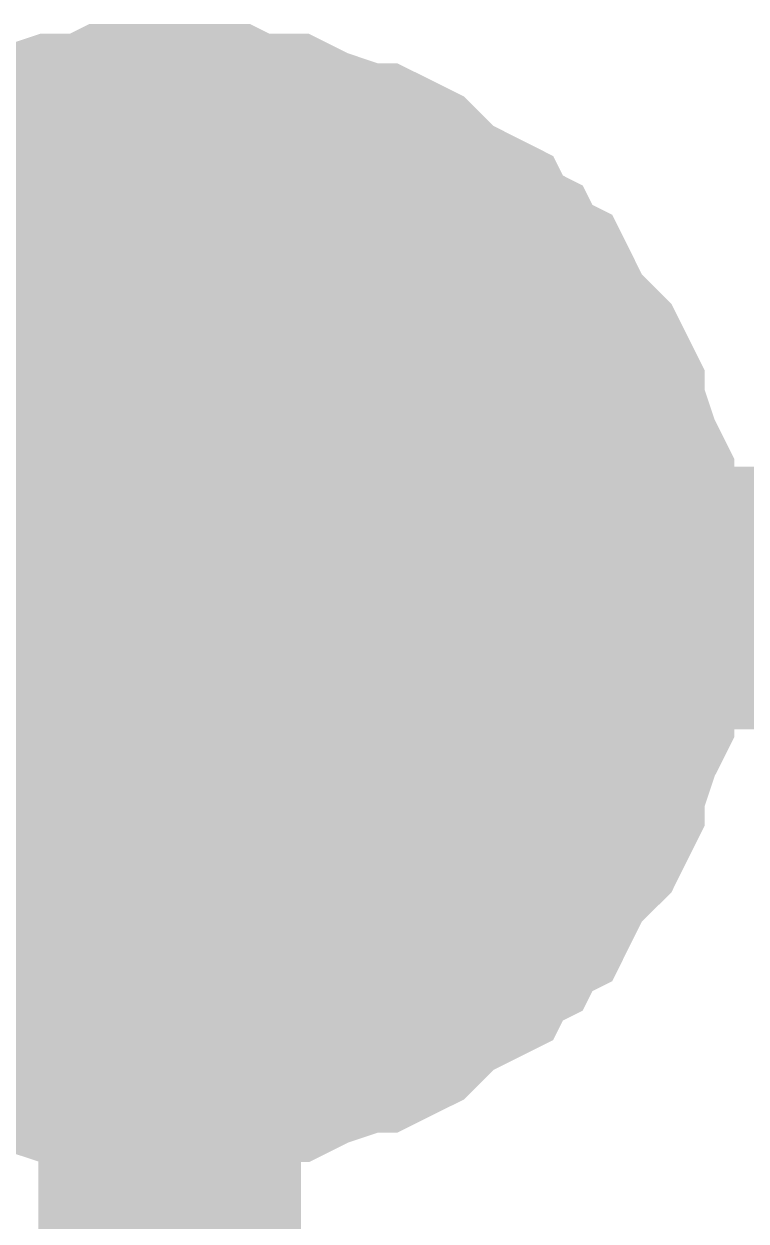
# Model space of a CAD drawing. Header units: inches. Extents: x 0 to 432, y 0 to 280.
# Drawn here: x 312.262 to 313.086, y 207.559 to 208.925 of the extents above; entities that cross this region are included whole.
import ezdxf

# ---------------------------------------------------------------- set-up
doc = ezdxf.new("R2010")
doc.units = ezdxf.units.IN
doc.layers.add('Sheet', color=255, linetype='Continuous')

msp = doc.modelspace()

# ---------------------------------------------------------------- linework, layer by layer
at = {"layer": 'Sheet'}
for points in [[(312.1026, 208.6628, 0.2997, 0.2997, 0), (312.1251, 208.6741, 0.2997, 0.2997, 0), (312.1363, 208.6853, 0.2997, 0.2997, 0), (312.1588, 208.7078, 0.2997, 0.2997, 0), (312.1812, 208.719, 0.2997, 0.2997, 0), (312.2037, 208.7302, 0.2997, 0.2997, 0), (312.2262, 208.7302, 0.2997, 0.2997, 0), (312.2486, 208.7414, 0.2997, 0.2997, 0), (312.2711, 208.7527, 0.2997, 0.2997, 0), (312.3048, 208.7639, 0.2997, 0.2997, 0), (312.3272, 208.7639, 0.2997, 0.2997, 0), (312.3497, 208.7639, 0.2997, 0.2997, 0), (312.3722, 208.7751, 0.2997, 0.2997, 0), (312.4059, 208.7751, 0.2997, 0.2997, 0), (312.4283, 208.7751, 0.2997, 0.2997, 0)], [(312.1026, 208.6628, 0.2997, 0.2997, 0), (312.1251, 208.6741, 0.2997, 0.2997, 0), (312.1363, 208.6853, 0.2997, 0.2997, 0), (312.1588, 208.7078, 0.2997, 0.2997, 0), (312.1812, 208.719, 0.2997, 0.2997, 0), (312.2037, 208.7302, 0.2997, 0.2997, 0), (312.2262, 208.7302, 0.2997, 0.2997, 0), (312.2486, 208.7414, 0.2997, 0.2997, 0), (312.2711, 208.7527, 0.2997, 0.2997, 0), (312.3048, 208.7639, 0.2997, 0.2997, 0), (312.3272, 208.7639, 0.2997, 0.2997, 0), (312.3497, 208.7639, 0.2997, 0.2997, 0), (312.3722, 208.7751, 0.2997, 0.2997, 0), (312.4059, 208.7751, 0.2997, 0.2997, 0), (312.4283, 208.7751, 0.2997, 0.2997, 0)], [(312.1026, 208.6628, 0.2997, 0.2997, 0), (312.1251, 208.6741, 0.2997, 0.2997, 0), (312.1363, 208.6853, 0.2997, 0.2997, 0), (312.1588, 208.7078, 0.2997, 0.2997, 0), (312.1812, 208.719, 0.2997, 0.2997, 0), (312.2037, 208.7302, 0.2997, 0.2997, 0), (312.2262, 208.7302, 0.2997, 0.2997, 0), (312.2486, 208.7414, 0.2997, 0.2997, 0), (312.2711, 208.7527, 0.2997, 0.2997, 0), (312.3048, 208.7639, 0.2997, 0.2997, 0), (312.3272, 208.7639, 0.2997, 0.2997, 0), (312.3497, 208.7639, 0.2997, 0.2997, 0), (312.3722, 208.7751, 0.2997, 0.2997, 0), (312.4059, 208.7751, 0.2997, 0.2997, 0), (312.4283, 208.7751, 0.2997, 0.2997, 0)], [(312.1026, 208.6628, 0.2997, 0.2997, 0), (312.1251, 208.6741, 0.2997, 0.2997, 0), (312.1363, 208.6853, 0.2997, 0.2997, 0), (312.1588, 208.7078, 0.2997, 0.2997, 0), (312.1812, 208.719, 0.2997, 0.2997, 0), (312.2037, 208.7302, 0.2997, 0.2997, 0), (312.2262, 208.7302, 0.2997, 0.2997, 0), (312.2486, 208.7414, 0.2997, 0.2997, 0), (312.2711, 208.7527, 0.2997, 0.2997, 0), (312.3048, 208.7639, 0.2997, 0.2997, 0), (312.3272, 208.7639, 0.2997, 0.2997, 0), (312.3497, 208.7639, 0.2997, 0.2997, 0), (312.3722, 208.7751, 0.2997, 0.2997, 0), (312.4059, 208.7751, 0.2997, 0.2997, 0), (312.4283, 208.7751, 0.2997, 0.2997, 0)], [(312.4283, 208.7751, 0.2997, 0.2997, 0), (312.4283, 208.7751, 0.2997, 0.2997, 0)], [(312.4283, 208.7751, 0.2997, 0.2997, 0), (312.4508, 208.7751, 0.2997, 0.2997, 0), (312.4845, 208.7751, 0.2997, 0.2997, 0), (312.5069, 208.7639, 0.2997, 0.2997, 0), (312.5294, 208.7639, 0.2997, 0.2997, 0), (312.5519, 208.7639, 0.2997, 0.2997, 0), (312.5743, 208.7527, 0.2997, 0.2997, 0), (312.608, 208.7414, 0.2997, 0.2997, 0), (312.6305, 208.7302, 0.2997, 0.2997, 0), (312.6529, 208.7302, 0.2997, 0.2997, 0), (312.6754, 208.719, 0.2997, 0.2997, 0), (312.6866, 208.7078, 0.2997, 0.2997, 0), (312.7091, 208.6853, 0.2997, 0.2997, 0), (312.7316, 208.6741, 0.2997, 0.2997, 0), (312.754, 208.6628, 0.2997, 0.2997, 0), (312.7652, 208.6404, 0.2997, 0.2997, 0), (312.7877, 208.6291, 0.2997, 0.2997, 0), (312.7989, 208.6067, 0.2997, 0.2997, 0), (312.8214, 208.5955, 0.2997, 0.2997, 0), (312.8326, 208.573, 0.2997, 0.2997, 0), (312.8439, 208.5505, 0.2997, 0.2997, 0), (312.8663, 208.5281, 0.2997, 0.2997, 0), (312.8776, 208.5168, 0.2997, 0.2997, 0), (312.8888, 208.4944, 0.2997, 0.2997, 0), (312.8888, 208.4719, 0.2997, 0.2997, 0), (312.9, 208.4495, 0.2997, 0.2997, 0), (312.9112, 208.4158, 0.2997, 0.2997, 0), (312.9225, 208.3933, 0.2997, 0.2997, 0), (312.9225, 208.3709, 0.2997, 0.2997, 0), (312.9225, 208.3484, 0.2997, 0.2997, 0), (312.9337, 208.3259, 0.2997, 0.2997, 0), (312.9337, 208.2923, 0.2997, 0.2997, 0), (312.9337, 208.2698, 0.2997, 0.2997, 0)], [(312.4283, 208.7751, 0.2997, 0.2997, 0), (312.4283, 208.7751, 0.2997, 0.2997, 0)], [(312.4283, 208.7751, 0.2997, 0.2997, 0), (312.4508, 208.7751, 0.2997, 0.2997, 0), (312.4845, 208.7751, 0.2997, 0.2997, 0), (312.5069, 208.7639, 0.2997, 0.2997, 0), (312.5294, 208.7639, 0.2997, 0.2997, 0), (312.5519, 208.7639, 0.2997, 0.2997, 0), (312.5743, 208.7527, 0.2997, 0.2997, 0), (312.608, 208.7414, 0.2997, 0.2997, 0), (312.6305, 208.7302, 0.2997, 0.2997, 0), (312.6529, 208.7302, 0.2997, 0.2997, 0), (312.6754, 208.719, 0.2997, 0.2997, 0), (312.6866, 208.7078, 0.2997, 0.2997, 0), (312.7091, 208.6853, 0.2997, 0.2997, 0), (312.7316, 208.6741, 0.2997, 0.2997, 0), (312.754, 208.6628, 0.2997, 0.2997, 0), (312.7652, 208.6404, 0.2997, 0.2997, 0), (312.7877, 208.6291, 0.2997, 0.2997, 0), (312.7989, 208.6067, 0.2997, 0.2997, 0), (312.8214, 208.5955, 0.2997, 0.2997, 0), (312.8326, 208.573, 0.2997, 0.2997, 0), (312.8439, 208.5505, 0.2997, 0.2997, 0), (312.8663, 208.5281, 0.2997, 0.2997, 0), (312.8776, 208.5168, 0.2997, 0.2997, 0), (312.8888, 208.4944, 0.2997, 0.2997, 0), (312.8888, 208.4719, 0.2997, 0.2997, 0), (312.9, 208.4495, 0.2997, 0.2997, 0), (312.9112, 208.4158, 0.2997, 0.2997, 0), (312.9225, 208.3933, 0.2997, 0.2997, 0), (312.9225, 208.3709, 0.2997, 0.2997, 0), (312.9225, 208.3484, 0.2997, 0.2997, 0), (312.9337, 208.3259, 0.2997, 0.2997, 0), (312.9337, 208.2923, 0.2997, 0.2997, 0), (312.9337, 208.2698, 0.2997, 0.2997, 0)], [(312.4283, 208.7751, 0.2997, 0.2997, 0), (312.4283, 208.7751, 0.2997, 0.2997, 0)], [(312.4283, 208.7751, 0.2997, 0.2997, 0), (312.4508, 208.7751, 0.2997, 0.2997, 0), (312.4845, 208.7751, 0.2997, 0.2997, 0), (312.5069, 208.7639, 0.2997, 0.2997, 0), (312.5294, 208.7639, 0.2997, 0.2997, 0), (312.5519, 208.7639, 0.2997, 0.2997, 0), (312.5743, 208.7527, 0.2997, 0.2997, 0), (312.608, 208.7414, 0.2997, 0.2997, 0), (312.6305, 208.7302, 0.2997, 0.2997, 0), (312.6529, 208.7302, 0.2997, 0.2997, 0), (312.6754, 208.719, 0.2997, 0.2997, 0), (312.6866, 208.7078, 0.2997, 0.2997, 0), (312.7091, 208.6853, 0.2997, 0.2997, 0), (312.7316, 208.6741, 0.2997, 0.2997, 0), (312.754, 208.6628, 0.2997, 0.2997, 0), (312.7652, 208.6404, 0.2997, 0.2997, 0), (312.7877, 208.6291, 0.2997, 0.2997, 0), (312.7989, 208.6067, 0.2997, 0.2997, 0), (312.8214, 208.5955, 0.2997, 0.2997, 0), (312.8326, 208.573, 0.2997, 0.2997, 0), (312.8439, 208.5505, 0.2997, 0.2997, 0), (312.8663, 208.5281, 0.2997, 0.2997, 0), (312.8776, 208.5168, 0.2997, 0.2997, 0), (312.8888, 208.4944, 0.2997, 0.2997, 0), (312.8888, 208.4719, 0.2997, 0.2997, 0), (312.9, 208.4495, 0.2997, 0.2997, 0), (312.9112, 208.4158, 0.2997, 0.2997, 0), (312.9225, 208.3933, 0.2997, 0.2997, 0), (312.9225, 208.3709, 0.2997, 0.2997, 0), (312.9225, 208.3484, 0.2997, 0.2997, 0), (312.9337, 208.3259, 0.2997, 0.2997, 0), (312.9337, 208.2923, 0.2997, 0.2997, 0), (312.9337, 208.2698, 0.2997, 0.2997, 0)], [(312.4283, 208.7751, 0.2997, 0.2997, 0), (312.4283, 208.7751, 0.2997, 0.2997, 0)], [(312.4283, 208.7751, 0.2997, 0.2997, 0), (312.4508, 208.7751, 0.2997, 0.2997, 0), (312.4845, 208.7751, 0.2997, 0.2997, 0), (312.5069, 208.7639, 0.2997, 0.2997, 0), (312.5294, 208.7639, 0.2997, 0.2997, 0), (312.5519, 208.7639, 0.2997, 0.2997, 0), (312.5743, 208.7527, 0.2997, 0.2997, 0), (312.608, 208.7414, 0.2997, 0.2997, 0), (312.6305, 208.7302, 0.2997, 0.2997, 0), (312.6529, 208.7302, 0.2997, 0.2997, 0), (312.6754, 208.719, 0.2997, 0.2997, 0), (312.6866, 208.7078, 0.2997, 0.2997, 0), (312.7091, 208.6853, 0.2997, 0.2997, 0), (312.7316, 208.6741, 0.2997, 0.2997, 0), (312.754, 208.6628, 0.2997, 0.2997, 0), (312.7652, 208.6404, 0.2997, 0.2997, 0), (312.7877, 208.6291, 0.2997, 0.2997, 0), (312.7989, 208.6067, 0.2997, 0.2997, 0), (312.8214, 208.5955, 0.2997, 0.2997, 0), (312.8326, 208.573, 0.2997, 0.2997, 0), (312.8439, 208.5505, 0.2997, 0.2997, 0), (312.8663, 208.5281, 0.2997, 0.2997, 0), (312.8776, 208.5168, 0.2997, 0.2997, 0), (312.8888, 208.4944, 0.2997, 0.2997, 0), (312.8888, 208.4719, 0.2997, 0.2997, 0), (312.9, 208.4495, 0.2997, 0.2997, 0), (312.9112, 208.4158, 0.2997, 0.2997, 0), (312.9225, 208.3933, 0.2997, 0.2997, 0), (312.9225, 208.3709, 0.2997, 0.2997, 0), (312.9225, 208.3484, 0.2997, 0.2997, 0), (312.9337, 208.3259, 0.2997, 0.2997, 0), (312.9337, 208.2923, 0.2997, 0.2997, 0), (312.9337, 208.2698, 0.2997, 0.2997, 0)], [(312.2037, 208.7302, 0.0991, 0.0991, 0), (312.2262, 208.7302, 0.0991, 0.0991, 0), (312.2486, 208.7414, 0.0991, 0.0991, 0), (312.2711, 208.7527, 0.0991, 0.0991, 0), (312.3048, 208.7639, 0.0991, 0.0991, 0), (312.3272, 208.7639, 0.0991, 0.0991, 0), (312.3497, 208.7639, 0.0991, 0.0991, 0), (312.3722, 208.7751, 0.0991, 0.0991, 0), (312.4059, 208.7751, 0.0991, 0.0991, 0), (312.4283, 208.7751, 0.0991, 0.0991, 0)], [(312.2037, 208.7302, 0.0991, 0.0991, 0), (312.2262, 208.7302, 0.0991, 0.0991, 0), (312.2486, 208.7414, 0.0991, 0.0991, 0), (312.2711, 208.7527, 0.0991, 0.0991, 0), (312.3048, 208.7639, 0.0991, 0.0991, 0), (312.3272, 208.7639, 0.0991, 0.0991, 0), (312.3497, 208.7639, 0.0991, 0.0991, 0), (312.3722, 208.7751, 0.0991, 0.0991, 0), (312.4059, 208.7751, 0.0991, 0.0991, 0), (312.4283, 208.7751, 0.0991, 0.0991, 0)], [(312.2037, 208.7302, 0.0991, 0.0991, 0), (312.2262, 208.7302, 0.0991, 0.0991, 0), (312.2486, 208.7414, 0.0991, 0.0991, 0), (312.2711, 208.7527, 0.0991, 0.0991, 0), (312.3048, 208.7639, 0.0991, 0.0991, 0), (312.3272, 208.7639, 0.0991, 0.0991, 0), (312.3497, 208.7639, 0.0991, 0.0991, 0), (312.3722, 208.7751, 0.0991, 0.0991, 0), (312.4059, 208.7751, 0.0991, 0.0991, 0), (312.4283, 208.7751, 0.0991, 0.0991, 0)], [(312.2037, 208.7302, 0.0991, 0.0991, 0), (312.2262, 208.7302, 0.0991, 0.0991, 0), (312.2486, 208.7414, 0.0991, 0.0991, 0), (312.2711, 208.7527, 0.0991, 0.0991, 0), (312.3048, 208.7639, 0.0991, 0.0991, 0), (312.3272, 208.7639, 0.0991, 0.0991, 0), (312.3497, 208.7639, 0.0991, 0.0991, 0), (312.3722, 208.7751, 0.0991, 0.0991, 0), (312.4059, 208.7751, 0.0991, 0.0991, 0), (312.4283, 208.7751, 0.0991, 0.0991, 0)], [(312.4283, 208.7751, 0.0991, 0.0991, 0), (312.4283, 208.7751, 0.0991, 0.0991, 0)], [(312.4283, 208.7751, 0.0991, 0.0991, 0), (312.4508, 208.7751, 0.0991, 0.0991, 0), (312.4845, 208.7751, 0.0991, 0.0991, 0), (312.5069, 208.7639, 0.0991, 0.0991, 0), (312.5294, 208.7639, 0.0991, 0.0991, 0), (312.5519, 208.7639, 0.0991, 0.0991, 0), (312.5743, 208.7527, 0.0991, 0.0991, 0), (312.608, 208.7414, 0.0991, 0.0991, 0), (312.6305, 208.7302, 0.0991, 0.0991, 0), (312.6529, 208.7302, 0.0991, 0.0991, 0), (312.6754, 208.719, 0.0991, 0.0991, 0), (312.6866, 208.7078, 0.0991, 0.0991, 0), (312.7091, 208.6853, 0.0991, 0.0991, 0), (312.7316, 208.6741, 0.0991, 0.0991, 0), (312.754, 208.6628, 0.0991, 0.0991, 0), (312.7652, 208.6404, 0.0991, 0.0991, 0), (312.7877, 208.6291, 0.0991, 0.0991, 0), (312.7989, 208.6067, 0.0991, 0.0991, 0), (312.8214, 208.5955, 0.0991, 0.0991, 0), (312.8326, 208.573, 0.0991, 0.0991, 0), (312.8439, 208.5505, 0.0991, 0.0991, 0), (312.8663, 208.5281, 0.0991, 0.0991, 0), (312.8776, 208.5168, 0.0991, 0.0991, 0), (312.8888, 208.4944, 0.0991, 0.0991, 0), (312.8888, 208.4719, 0.0991, 0.0991, 0), (312.9, 208.4495, 0.0991, 0.0991, 0), (312.9112, 208.4158, 0.0991, 0.0991, 0), (312.9225, 208.3933, 0.0991, 0.0991, 0), (312.9225, 208.3709, 0.0991, 0.0991, 0), (312.9225, 208.3484, 0.0991, 0.0991, 0), (312.9337, 208.3259, 0.0991, 0.0991, 0), (312.9337, 208.2923, 0.0991, 0.0991, 0), (312.9337, 208.2698, 0.0991, 0.0991, 0)], [(312.4283, 208.7751, 0.0991, 0.0991, 0), (312.4283, 208.7751, 0.0991, 0.0991, 0)], [(312.4283, 208.7751, 0.0991, 0.0991, 0), (312.4508, 208.7751, 0.0991, 0.0991, 0), (312.4845, 208.7751, 0.0991, 0.0991, 0), (312.5069, 208.7639, 0.0991, 0.0991, 0), (312.5294, 208.7639, 0.0991, 0.0991, 0), (312.5519, 208.7639, 0.0991, 0.0991, 0), (312.5743, 208.7527, 0.0991, 0.0991, 0), (312.608, 208.7414, 0.0991, 0.0991, 0), (312.6305, 208.7302, 0.0991, 0.0991, 0), (312.6529, 208.7302, 0.0991, 0.0991, 0), (312.6754, 208.719, 0.0991, 0.0991, 0), (312.6866, 208.7078, 0.0991, 0.0991, 0), (312.7091, 208.6853, 0.0991, 0.0991, 0), (312.7316, 208.6741, 0.0991, 0.0991, 0), (312.754, 208.6628, 0.0991, 0.0991, 0), (312.7652, 208.6404, 0.0991, 0.0991, 0), (312.7877, 208.6291, 0.0991, 0.0991, 0), (312.7989, 208.6067, 0.0991, 0.0991, 0), (312.8214, 208.5955, 0.0991, 0.0991, 0), (312.8326, 208.573, 0.0991, 0.0991, 0), (312.8439, 208.5505, 0.0991, 0.0991, 0), (312.8663, 208.5281, 0.0991, 0.0991, 0), (312.8776, 208.5168, 0.0991, 0.0991, 0), (312.8888, 208.4944, 0.0991, 0.0991, 0), (312.8888, 208.4719, 0.0991, 0.0991, 0), (312.9, 208.4495, 0.0991, 0.0991, 0), (312.9112, 208.4158, 0.0991, 0.0991, 0), (312.9225, 208.3933, 0.0991, 0.0991, 0), (312.9225, 208.3709, 0.0991, 0.0991, 0), (312.9225, 208.3484, 0.0991, 0.0991, 0), (312.9337, 208.3259, 0.0991, 0.0991, 0), (312.9337, 208.2923, 0.0991, 0.0991, 0), (312.9337, 208.2698, 0.0991, 0.0991, 0)], [(312.4283, 208.7751, 0.0991, 0.0991, 0), (312.4283, 208.7751, 0.0991, 0.0991, 0)], [(312.4283, 208.7751, 0.0991, 0.0991, 0), (312.4508, 208.7751, 0.0991, 0.0991, 0), (312.4845, 208.7751, 0.0991, 0.0991, 0), (312.5069, 208.7639, 0.0991, 0.0991, 0), (312.5294, 208.7639, 0.0991, 0.0991, 0), (312.5519, 208.7639, 0.0991, 0.0991, 0), (312.5743, 208.7527, 0.0991, 0.0991, 0), (312.608, 208.7414, 0.0991, 0.0991, 0), (312.6305, 208.7302, 0.0991, 0.0991, 0), (312.6529, 208.7302, 0.0991, 0.0991, 0), (312.6754, 208.719, 0.0991, 0.0991, 0), (312.6866, 208.7078, 0.0991, 0.0991, 0), (312.7091, 208.6853, 0.0991, 0.0991, 0), (312.7316, 208.6741, 0.0991, 0.0991, 0), (312.754, 208.6628, 0.0991, 0.0991, 0), (312.7652, 208.6404, 0.0991, 0.0991, 0), (312.7877, 208.6291, 0.0991, 0.0991, 0), (312.7989, 208.6067, 0.0991, 0.0991, 0), (312.8214, 208.5955, 0.0991, 0.0991, 0), (312.8326, 208.573, 0.0991, 0.0991, 0), (312.8439, 208.5505, 0.0991, 0.0991, 0), (312.8663, 208.5281, 0.0991, 0.0991, 0), (312.8776, 208.5168, 0.0991, 0.0991, 0), (312.8888, 208.4944, 0.0991, 0.0991, 0), (312.8888, 208.4719, 0.0991, 0.0991, 0), (312.9, 208.4495, 0.0991, 0.0991, 0), (312.9112, 208.4158, 0.0991, 0.0991, 0), (312.9225, 208.3933, 0.0991, 0.0991, 0), (312.9225, 208.3709, 0.0991, 0.0991, 0), (312.9225, 208.3484, 0.0991, 0.0991, 0), (312.9337, 208.3259, 0.0991, 0.0991, 0), (312.9337, 208.2923, 0.0991, 0.0991, 0), (312.9337, 208.2698, 0.0991, 0.0991, 0)], [(312.4283, 208.7751, 0.0991, 0.0991, 0), (312.4283, 208.7751, 0.0991, 0.0991, 0)], [(312.4283, 208.7751, 0.0991, 0.0991, 0), (312.4508, 208.7751, 0.0991, 0.0991, 0), (312.4845, 208.7751, 0.0991, 0.0991, 0), (312.5069, 208.7639, 0.0991, 0.0991, 0), (312.5294, 208.7639, 0.0991, 0.0991, 0), (312.5519, 208.7639, 0.0991, 0.0991, 0), (312.5743, 208.7527, 0.0991, 0.0991, 0), (312.608, 208.7414, 0.0991, 0.0991, 0), (312.6305, 208.7302, 0.0991, 0.0991, 0), (312.6529, 208.7302, 0.0991, 0.0991, 0), (312.6754, 208.719, 0.0991, 0.0991, 0), (312.6866, 208.7078, 0.0991, 0.0991, 0), (312.7091, 208.6853, 0.0991, 0.0991, 0), (312.7316, 208.6741, 0.0991, 0.0991, 0), (312.754, 208.6628, 0.0991, 0.0991, 0), (312.7652, 208.6404, 0.0991, 0.0991, 0), (312.7877, 208.6291, 0.0991, 0.0991, 0), (312.7989, 208.6067, 0.0991, 0.0991, 0), (312.8214, 208.5955, 0.0991, 0.0991, 0), (312.8326, 208.573, 0.0991, 0.0991, 0), (312.8439, 208.5505, 0.0991, 0.0991, 0), (312.8663, 208.5281, 0.0991, 0.0991, 0), (312.8776, 208.5168, 0.0991, 0.0991, 0), (312.8888, 208.4944, 0.0991, 0.0991, 0), (312.8888, 208.4719, 0.0991, 0.0991, 0), (312.9, 208.4495, 0.0991, 0.0991, 0), (312.9112, 208.4158, 0.0991, 0.0991, 0), (312.9225, 208.3933, 0.0991, 0.0991, 0), (312.9225, 208.3709, 0.0991, 0.0991, 0), (312.9225, 208.3484, 0.0991, 0.0991, 0), (312.9337, 208.3259, 0.0991, 0.0991, 0), (312.9337, 208.2923, 0.0991, 0.0991, 0), (312.9337, 208.2698, 0.0991, 0.0991, 0)], [(96.5283, 205.4735, 0.2997, 0.2997, 0), (96.5283, 208.2698, 0.2997, 0.2997, 0), (111.7685, 208.2698, 0.2997, 0.2997, 0), (203.2092, 208.2698, 0.2997, 0.2997, 0), (215.9, 208.2698, 0.2997, 0.2997, 0), (312.4283, 208.2698, 0.2997, 0.2997, 0), (312.4283, 199.3757, 0.2997, 0.2997, 0)], [(312.9337, 208.2698, 0.2997, 0.2997, 0), (312.9337, 208.2473, 0.2997, 0.2997, 0), (312.9337, 208.2136, 0.2997, 0.2997, 0), (312.9225, 208.1912, 0.2997, 0.2997, 0), (312.9225, 208.1687, 0.2997, 0.2997, 0), (312.9225, 208.1463, 0.2997, 0.2997, 0), (312.9112, 208.1238, 0.2997, 0.2997, 0), (312.9, 208.0901, 0.2997, 0.2997, 0), (312.8888, 208.0677, 0.2997, 0.2997, 0), (312.8888, 208.0452, 0.2997, 0.2997, 0), (312.8776, 208.0227, 0.2997, 0.2997, 0), (312.8663, 208.0115, 0.2997, 0.2997, 0), (312.8439, 207.989, 0.2997, 0.2997, 0), (312.8326, 207.9666, 0.2997, 0.2997, 0), (312.8214, 207.9441, 0.2997, 0.2997, 0), (312.7989, 207.9329, 0.2997, 0.2997, 0), (312.7877, 207.9104, 0.2997, 0.2997, 0), (312.7652, 207.8992, 0.2997, 0.2997, 0), (312.754, 207.8767, 0.2997, 0.2997, 0), (312.7316, 207.8655, 0.2997, 0.2997, 0), (312.7091, 207.8543, 0.2997, 0.2997, 0), (312.6866, 207.8318, 0.2997, 0.2997, 0), (312.6754, 207.8206, 0.2997, 0.2997, 0), (312.6529, 207.8094, 0.2997, 0.2997, 0), (312.6305, 207.8094, 0.2997, 0.2997, 0), (312.608, 207.7981, 0.2997, 0.2997, 0), (312.5743, 207.7869, 0.2997, 0.2997, 0), (312.5519, 207.7757, 0.2997, 0.2997, 0), (312.5294, 207.7757, 0.2997, 0.2997, 0), (312.5069, 207.7757, 0.2997, 0.2997, 0), (312.4845, 207.7644, 0.2997, 0.2997, 0), (312.4508, 207.7644, 0.2997, 0.2997, 0), (312.4283, 207.7644, 0.2997, 0.2997, 0)], [(312.4283, 208.2698, 0.2997, 0.2997, 0), (345.4467, 208.2698, 0.2997, 0.2997, 0), (345.4467, 204.9682, 0.2997, 0.2997, 0)], [(312.9337, 208.2698, 0.2997, 0.2997, 0), (312.9337, 208.2473, 0.2997, 0.2997, 0), (312.9337, 208.2136, 0.2997, 0.2997, 0), (312.9225, 208.1912, 0.2997, 0.2997, 0), (312.9225, 208.1687, 0.2997, 0.2997, 0), (312.9225, 208.1463, 0.2997, 0.2997, 0), (312.9112, 208.1238, 0.2997, 0.2997, 0), (312.9, 208.0901, 0.2997, 0.2997, 0), (312.8888, 208.0677, 0.2997, 0.2997, 0), (312.8888, 208.0452, 0.2997, 0.2997, 0), (312.8776, 208.0227, 0.2997, 0.2997, 0), (312.8663, 208.0115, 0.2997, 0.2997, 0), (312.8439, 207.989, 0.2997, 0.2997, 0), (312.8326, 207.9666, 0.2997, 0.2997, 0), (312.8214, 207.9441, 0.2997, 0.2997, 0), (312.7989, 207.9329, 0.2997, 0.2997, 0), (312.7877, 207.9104, 0.2997, 0.2997, 0), (312.7652, 207.8992, 0.2997, 0.2997, 0), (312.754, 207.8767, 0.2997, 0.2997, 0), (312.7316, 207.8655, 0.2997, 0.2997, 0), (312.7091, 207.8543, 0.2997, 0.2997, 0), (312.6866, 207.8318, 0.2997, 0.2997, 0), (312.6754, 207.8206, 0.2997, 0.2997, 0), (312.6529, 207.8094, 0.2997, 0.2997, 0), (312.6305, 207.8094, 0.2997, 0.2997, 0), (312.608, 207.7981, 0.2997, 0.2997, 0), (312.5743, 207.7869, 0.2997, 0.2997, 0), (312.5519, 207.7757, 0.2997, 0.2997, 0), (312.5294, 207.7757, 0.2997, 0.2997, 0), (312.5069, 207.7757, 0.2997, 0.2997, 0), (312.4845, 207.7644, 0.2997, 0.2997, 0), (312.4508, 207.7644, 0.2997, 0.2997, 0), (312.4283, 207.7644, 0.2997, 0.2997, 0)], [(312.9337, 208.2698, 0.2997, 0.2997, 0), (312.9337, 208.2473, 0.2997, 0.2997, 0), (312.9337, 208.2136, 0.2997, 0.2997, 0), (312.9225, 208.1912, 0.2997, 0.2997, 0), (312.9225, 208.1687, 0.2997, 0.2997, 0), (312.9225, 208.1463, 0.2997, 0.2997, 0), (312.9112, 208.1238, 0.2997, 0.2997, 0), (312.9, 208.0901, 0.2997, 0.2997, 0), (312.8888, 208.0677, 0.2997, 0.2997, 0), (312.8888, 208.0452, 0.2997, 0.2997, 0), (312.8776, 208.0227, 0.2997, 0.2997, 0), (312.8663, 208.0115, 0.2997, 0.2997, 0), (312.8439, 207.989, 0.2997, 0.2997, 0), (312.8326, 207.9666, 0.2997, 0.2997, 0), (312.8214, 207.9441, 0.2997, 0.2997, 0), (312.7989, 207.9329, 0.2997, 0.2997, 0), (312.7877, 207.9104, 0.2997, 0.2997, 0), (312.7652, 207.8992, 0.2997, 0.2997, 0), (312.754, 207.8767, 0.2997, 0.2997, 0), (312.7316, 207.8655, 0.2997, 0.2997, 0), (312.7091, 207.8543, 0.2997, 0.2997, 0), (312.6866, 207.8318, 0.2997, 0.2997, 0), (312.6754, 207.8206, 0.2997, 0.2997, 0), (312.6529, 207.8094, 0.2997, 0.2997, 0), (312.6305, 207.8094, 0.2997, 0.2997, 0), (312.608, 207.7981, 0.2997, 0.2997, 0), (312.5743, 207.7869, 0.2997, 0.2997, 0), (312.5519, 207.7757, 0.2997, 0.2997, 0), (312.5294, 207.7757, 0.2997, 0.2997, 0), (312.5069, 207.7757, 0.2997, 0.2997, 0), (312.4845, 207.7644, 0.2997, 0.2997, 0), (312.4508, 207.7644, 0.2997, 0.2997, 0), (312.4283, 207.7644, 0.2997, 0.2997, 0)], [(312.9337, 208.2698, 0.2997, 0.2997, 0), (312.9337, 208.2473, 0.2997, 0.2997, 0), (312.9337, 208.2136, 0.2997, 0.2997, 0), (312.9225, 208.1912, 0.2997, 0.2997, 0), (312.9225, 208.1687, 0.2997, 0.2997, 0), (312.9225, 208.1463, 0.2997, 0.2997, 0), (312.9112, 208.1238, 0.2997, 0.2997, 0), (312.9, 208.0901, 0.2997, 0.2997, 0), (312.8888, 208.0677, 0.2997, 0.2997, 0), (312.8888, 208.0452, 0.2997, 0.2997, 0), (312.8776, 208.0227, 0.2997, 0.2997, 0), (312.8663, 208.0115, 0.2997, 0.2997, 0), (312.8439, 207.989, 0.2997, 0.2997, 0), (312.8326, 207.9666, 0.2997, 0.2997, 0), (312.8214, 207.9441, 0.2997, 0.2997, 0), (312.7989, 207.9329, 0.2997, 0.2997, 0), (312.7877, 207.9104, 0.2997, 0.2997, 0), (312.7652, 207.8992, 0.2997, 0.2997, 0), (312.754, 207.8767, 0.2997, 0.2997, 0), (312.7316, 207.8655, 0.2997, 0.2997, 0), (312.7091, 207.8543, 0.2997, 0.2997, 0), (312.6866, 207.8318, 0.2997, 0.2997, 0), (312.6754, 207.8206, 0.2997, 0.2997, 0), (312.6529, 207.8094, 0.2997, 0.2997, 0), (312.6305, 207.8094, 0.2997, 0.2997, 0), (312.608, 207.7981, 0.2997, 0.2997, 0), (312.5743, 207.7869, 0.2997, 0.2997, 0), (312.5519, 207.7757, 0.2997, 0.2997, 0), (312.5294, 207.7757, 0.2997, 0.2997, 0), (312.5069, 207.7757, 0.2997, 0.2997, 0), (312.4845, 207.7644, 0.2997, 0.2997, 0), (312.4508, 207.7644, 0.2997, 0.2997, 0), (312.4283, 207.7644, 0.2997, 0.2997, 0)], [(312.9337, 208.2698, 0.2997, 0.2997, 0), (312.9337, 208.2698, 0.2997, 0.2997, 0), (312.9337, 208.2698, 0.2997, 0.2997, 0), (312.9337, 208.2698, 0.2997, 0.2997, 0), (312.9337, 208.2698, 0.2997, 0.2997, 0), (312.9337, 208.2698, 0.2997, 0.2997, 0), (312.9337, 208.2698, 0.2997, 0.2997, 0), (312.9337, 208.2698, 0.2997, 0.2997, 0), (312.9337, 208.2698, 0.2997, 0.2997, 0), (312.9337, 208.2698, 0.2997, 0.2997, 0), (312.9337, 208.2698, 0.2997, 0.2997, 0), (312.9337, 208.2698, 0.2997, 0.2997, 0), (312.9337, 208.2698, 0.2997, 0.2997, 0), (312.9337, 208.2698, 0.2997, 0.2997, 0), (312.9337, 208.2698, 0.2997, 0.2997, 0), (312.9337, 208.2698, 0.2997, 0.2997, 0), (312.9337, 208.2698, 0.2997, 0.2997, 0), (312.9337, 208.2698, 0.2997, 0.2997, 0), (312.9337, 208.2698, 0.2997, 0.2997, 0), (312.9337, 208.2698, 0.2997, 0.2997, 0), (312.9337, 208.2698, 0.2997, 0.2997, 0), (312.9337, 208.2698, 0.2997, 0.2997, 0), (312.9337, 208.2698, 0.2997, 0.2997, 0), (312.9337, 208.2698, 0.2997, 0.2997, 0), (312.9337, 208.2698, 0.2997, 0.2997, 0), (312.9337, 208.2698, 0.2997, 0.2997, 0), (312.9337, 208.2698, 0.2997, 0.2997, 0), (312.9337, 208.2698, 0.2997, 0.2997, 0), (312.9337, 208.2698, 0.2997, 0.2997, 0), (312.9337, 208.2698, 0.2997, 0.2997, 0), (312.9337, 208.2698, 0.2997, 0.2997, 0), (312.9337, 208.2698, 0.2997, 0.2997, 0), (312.9337, 208.2698, 0.2997, 0.2997, 0)], [(312.9337, 208.2698, 0.2997, 0.2997, 0), (312.9337, 208.2698, 0.2997, 0.2997, 0)], [(312.9337, 208.2698, 0.2997, 0.2997, 0), (312.9337, 208.2698, 0.2997, 0.2997, 0), (312.9337, 208.2698, 0.2997, 0.2997, 0), (312.9337, 208.2698, 0.2997, 0.2997, 0), (312.9337, 208.2698, 0.2997, 0.2997, 0), (312.9337, 208.2698, 0.2997, 0.2997, 0), (312.9337, 208.2698, 0.2997, 0.2997, 0), (312.9337, 208.2698, 0.2997, 0.2997, 0), (312.9337, 208.2698, 0.2997, 0.2997, 0), (312.9337, 208.2698, 0.2997, 0.2997, 0), (312.9337, 208.2698, 0.2997, 0.2997, 0), (312.9337, 208.2698, 0.2997, 0.2997, 0), (312.9337, 208.2698, 0.2997, 0.2997, 0), (312.9337, 208.2698, 0.2997, 0.2997, 0), (312.9337, 208.2698, 0.2997, 0.2997, 0), (312.9337, 208.2698, 0.2997, 0.2997, 0), (312.9337, 208.2698, 0.2997, 0.2997, 0), (312.9337, 208.2698, 0.2997, 0.2997, 0), (312.9337, 208.2698, 0.2997, 0.2997, 0), (312.9337, 208.2698, 0.2997, 0.2997, 0), (312.9337, 208.2698, 0.2997, 0.2997, 0), (312.9337, 208.2698, 0.2997, 0.2997, 0), (312.9337, 208.2698, 0.2997, 0.2997, 0), (312.9337, 208.2698, 0.2997, 0.2997, 0), (312.9337, 208.2698, 0.2997, 0.2997, 0), (312.9337, 208.2698, 0.2997, 0.2997, 0), (312.9337, 208.2698, 0.2997, 0.2997, 0), (312.9337, 208.2698, 0.2997, 0.2997, 0), (312.9337, 208.2698, 0.2997, 0.2997, 0), (312.9337, 208.2698, 0.2997, 0.2997, 0), (312.9337, 208.2698, 0.2997, 0.2997, 0), (312.9337, 208.2698, 0.2997, 0.2997, 0), (312.9337, 208.2698, 0.2997, 0.2997, 0)], [(312.9337, 208.2698, 0.2997, 0.2997, 0), (312.9337, 208.2698, 0.2997, 0.2997, 0)], [(312.9337, 208.2698, 0.2997, 0.2997, 0), (312.9337, 208.2698, 0.2997, 0.2997, 0), (312.9337, 208.2698, 0.2997, 0.2997, 0), (312.9337, 208.2698, 0.2997, 0.2997, 0), (312.9337, 208.2698, 0.2997, 0.2997, 0), (312.9337, 208.2698, 0.2997, 0.2997, 0), (312.9337, 208.2698, 0.2997, 0.2997, 0), (312.9337, 208.2698, 0.2997, 0.2997, 0), (312.9337, 208.2698, 0.2997, 0.2997, 0), (312.9337, 208.2698, 0.2997, 0.2997, 0), (312.9337, 208.2698, 0.2997, 0.2997, 0), (312.9337, 208.2698, 0.2997, 0.2997, 0), (312.9337, 208.2698, 0.2997, 0.2997, 0), (312.9337, 208.2698, 0.2997, 0.2997, 0), (312.9337, 208.2698, 0.2997, 0.2997, 0), (312.9337, 208.2698, 0.2997, 0.2997, 0), (312.9337, 208.2698, 0.2997, 0.2997, 0), (312.9337, 208.2698, 0.2997, 0.2997, 0), (312.9337, 208.2698, 0.2997, 0.2997, 0), (312.9337, 208.2698, 0.2997, 0.2997, 0), (312.9337, 208.2698, 0.2997, 0.2997, 0), (312.9337, 208.2698, 0.2997, 0.2997, 0), (312.9337, 208.2698, 0.2997, 0.2997, 0), (312.9337, 208.2698, 0.2997, 0.2997, 0), (312.9337, 208.2698, 0.2997, 0.2997, 0), (312.9337, 208.2698, 0.2997, 0.2997, 0), (312.9337, 208.2698, 0.2997, 0.2997, 0), (312.9337, 208.2698, 0.2997, 0.2997, 0), (312.9337, 208.2698, 0.2997, 0.2997, 0), (312.9337, 208.2698, 0.2997, 0.2997, 0), (312.9337, 208.2698, 0.2997, 0.2997, 0), (312.9337, 208.2698, 0.2997, 0.2997, 0), (312.9337, 208.2698, 0.2997, 0.2997, 0)], [(312.9337, 208.2698, 0.2997, 0.2997, 0), (312.9337, 208.2698, 0.2997, 0.2997, 0)], [(312.9337, 208.2698, 0.2997, 0.2997, 0), (312.9337, 208.2698, 0.2997, 0.2997, 0), (312.9337, 208.2698, 0.2997, 0.2997, 0), (312.9337, 208.2698, 0.2997, 0.2997, 0), (312.9337, 208.2698, 0.2997, 0.2997, 0), (312.9337, 208.2698, 0.2997, 0.2997, 0), (312.9337, 208.2698, 0.2997, 0.2997, 0), (312.9337, 208.2698, 0.2997, 0.2997, 0), (312.9337, 208.2698, 0.2997, 0.2997, 0), (312.9337, 208.2698, 0.2997, 0.2997, 0), (312.9337, 208.2698, 0.2997, 0.2997, 0), (312.9337, 208.2698, 0.2997, 0.2997, 0), (312.9337, 208.2698, 0.2997, 0.2997, 0), (312.9337, 208.2698, 0.2997, 0.2997, 0), (312.9337, 208.2698, 0.2997, 0.2997, 0), (312.9337, 208.2698, 0.2997, 0.2997, 0), (312.9337, 208.2698, 0.2997, 0.2997, 0), (312.9337, 208.2698, 0.2997, 0.2997, 0), (312.9337, 208.2698, 0.2997, 0.2997, 0), (312.9337, 208.2698, 0.2997, 0.2997, 0), (312.9337, 208.2698, 0.2997, 0.2997, 0), (312.9337, 208.2698, 0.2997, 0.2997, 0), (312.9337, 208.2698, 0.2997, 0.2997, 0), (312.9337, 208.2698, 0.2997, 0.2997, 0), (312.9337, 208.2698, 0.2997, 0.2997, 0), (312.9337, 208.2698, 0.2997, 0.2997, 0), (312.9337, 208.2698, 0.2997, 0.2997, 0), (312.9337, 208.2698, 0.2997, 0.2997, 0), (312.9337, 208.2698, 0.2997, 0.2997, 0), (312.9337, 208.2698, 0.2997, 0.2997, 0), (312.9337, 208.2698, 0.2997, 0.2997, 0), (312.9337, 208.2698, 0.2997, 0.2997, 0), (312.9337, 208.2698, 0.2997, 0.2997, 0)], [(312.9337, 208.2698, 0.2997, 0.2997, 0), (312.9337, 208.2698, 0.2997, 0.2997, 0)], [(312.9337, 208.2698, 0.0991, 0.0991, 0), (312.9337, 208.2473, 0.0991, 0.0991, 0), (312.9337, 208.2136, 0.0991, 0.0991, 0), (312.9225, 208.1912, 0.0991, 0.0991, 0), (312.9225, 208.1687, 0.0991, 0.0991, 0), (312.9225, 208.1463, 0.0991, 0.0991, 0), (312.9112, 208.1238, 0.0991, 0.0991, 0), (312.9, 208.0901, 0.0991, 0.0991, 0), (312.8888, 208.0677, 0.0991, 0.0991, 0), (312.8888, 208.0452, 0.0991, 0.0991, 0), (312.8776, 208.0227, 0.0991, 0.0991, 0), (312.8663, 208.0115, 0.0991, 0.0991, 0), (312.8439, 207.989, 0.0991, 0.0991, 0), (312.8326, 207.9666, 0.0991, 0.0991, 0), (312.8214, 207.9441, 0.0991, 0.0991, 0), (312.7989, 207.9329, 0.0991, 0.0991, 0), (312.7877, 207.9104, 0.0991, 0.0991, 0), (312.7652, 207.8992, 0.0991, 0.0991, 0), (312.754, 207.8767, 0.0991, 0.0991, 0), (312.7316, 207.8655, 0.0991, 0.0991, 0), (312.7091, 207.8543, 0.0991, 0.0991, 0), (312.6866, 207.8318, 0.0991, 0.0991, 0), (312.6754, 207.8206, 0.0991, 0.0991, 0), (312.6529, 207.8094, 0.0991, 0.0991, 0), (312.6305, 207.8094, 0.0991, 0.0991, 0), (312.608, 207.7981, 0.0991, 0.0991, 0), (312.5743, 207.7869, 0.0991, 0.0991, 0), (312.5519, 207.7757, 0.0991, 0.0991, 0), (312.5294, 207.7757, 0.0991, 0.0991, 0), (312.5069, 207.7757, 0.0991, 0.0991, 0), (312.4845, 207.7644, 0.0991, 0.0991, 0), (312.4508, 207.7644, 0.0991, 0.0991, 0), (312.4283, 207.7644, 0.0991, 0.0991, 0)], [(312.9337, 208.2698, 0.0991, 0.0991, 0), (312.9337, 208.2473, 0.0991, 0.0991, 0), (312.9337, 208.2136, 0.0991, 0.0991, 0), (312.9225, 208.1912, 0.0991, 0.0991, 0), (312.9225, 208.1687, 0.0991, 0.0991, 0), (312.9225, 208.1463, 0.0991, 0.0991, 0), (312.9112, 208.1238, 0.0991, 0.0991, 0), (312.9, 208.0901, 0.0991, 0.0991, 0), (312.8888, 208.0677, 0.0991, 0.0991, 0), (312.8888, 208.0452, 0.0991, 0.0991, 0), (312.8776, 208.0227, 0.0991, 0.0991, 0), (312.8663, 208.0115, 0.0991, 0.0991, 0), (312.8439, 207.989, 0.0991, 0.0991, 0), (312.8326, 207.9666, 0.0991, 0.0991, 0), (312.8214, 207.9441, 0.0991, 0.0991, 0), (312.7989, 207.9329, 0.0991, 0.0991, 0), (312.7877, 207.9104, 0.0991, 0.0991, 0), (312.7652, 207.8992, 0.0991, 0.0991, 0), (312.754, 207.8767, 0.0991, 0.0991, 0), (312.7316, 207.8655, 0.0991, 0.0991, 0), (312.7091, 207.8543, 0.0991, 0.0991, 0), (312.6866, 207.8318, 0.0991, 0.0991, 0), (312.6754, 207.8206, 0.0991, 0.0991, 0), (312.6529, 207.8094, 0.0991, 0.0991, 0), (312.6305, 207.8094, 0.0991, 0.0991, 0), (312.608, 207.7981, 0.0991, 0.0991, 0), (312.5743, 207.7869, 0.0991, 0.0991, 0), (312.5519, 207.7757, 0.0991, 0.0991, 0), (312.5294, 207.7757, 0.0991, 0.0991, 0), (312.5069, 207.7757, 0.0991, 0.0991, 0), (312.4845, 207.7644, 0.0991, 0.0991, 0), (312.4508, 207.7644, 0.0991, 0.0991, 0), (312.4283, 207.7644, 0.0991, 0.0991, 0)], [(312.9337, 208.2698, 0.0991, 0.0991, 0), (312.9337, 208.2473, 0.0991, 0.0991, 0), (312.9337, 208.2136, 0.0991, 0.0991, 0), (312.9225, 208.1912, 0.0991, 0.0991, 0), (312.9225, 208.1687, 0.0991, 0.0991, 0), (312.9225, 208.1463, 0.0991, 0.0991, 0), (312.9112, 208.1238, 0.0991, 0.0991, 0), (312.9, 208.0901, 0.0991, 0.0991, 0), (312.8888, 208.0677, 0.0991, 0.0991, 0), (312.8888, 208.0452, 0.0991, 0.0991, 0), (312.8776, 208.0227, 0.0991, 0.0991, 0), (312.8663, 208.0115, 0.0991, 0.0991, 0), (312.8439, 207.989, 0.0991, 0.0991, 0), (312.8326, 207.9666, 0.0991, 0.0991, 0), (312.8214, 207.9441, 0.0991, 0.0991, 0), (312.7989, 207.9329, 0.0991, 0.0991, 0), (312.7877, 207.9104, 0.0991, 0.0991, 0), (312.7652, 207.8992, 0.0991, 0.0991, 0), (312.754, 207.8767, 0.0991, 0.0991, 0), (312.7316, 207.8655, 0.0991, 0.0991, 0), (312.7091, 207.8543, 0.0991, 0.0991, 0), (312.6866, 207.8318, 0.0991, 0.0991, 0), (312.6754, 207.8206, 0.0991, 0.0991, 0), (312.6529, 207.8094, 0.0991, 0.0991, 0), (312.6305, 207.8094, 0.0991, 0.0991, 0), (312.608, 207.7981, 0.0991, 0.0991, 0), (312.5743, 207.7869, 0.0991, 0.0991, 0), (312.5519, 207.7757, 0.0991, 0.0991, 0), (312.5294, 207.7757, 0.0991, 0.0991, 0), (312.5069, 207.7757, 0.0991, 0.0991, 0), (312.4845, 207.7644, 0.0991, 0.0991, 0), (312.4508, 207.7644, 0.0991, 0.0991, 0), (312.4283, 207.7644, 0.0991, 0.0991, 0)], [(312.9337, 208.2698, 0.0991, 0.0991, 0), (312.9337, 208.2473, 0.0991, 0.0991, 0), (312.9337, 208.2136, 0.0991, 0.0991, 0), (312.9225, 208.1912, 0.0991, 0.0991, 0), (312.9225, 208.1687, 0.0991, 0.0991, 0), (312.9225, 208.1463, 0.0991, 0.0991, 0), (312.9112, 208.1238, 0.0991, 0.0991, 0), (312.9, 208.0901, 0.0991, 0.0991, 0), (312.8888, 208.0677, 0.0991, 0.0991, 0), (312.8888, 208.0452, 0.0991, 0.0991, 0), (312.8776, 208.0227, 0.0991, 0.0991, 0), (312.8663, 208.0115, 0.0991, 0.0991, 0), (312.8439, 207.989, 0.0991, 0.0991, 0), (312.8326, 207.9666, 0.0991, 0.0991, 0), (312.8214, 207.9441, 0.0991, 0.0991, 0), (312.7989, 207.9329, 0.0991, 0.0991, 0), (312.7877, 207.9104, 0.0991, 0.0991, 0), (312.7652, 207.8992, 0.0991, 0.0991, 0), (312.754, 207.8767, 0.0991, 0.0991, 0), (312.7316, 207.8655, 0.0991, 0.0991, 0), (312.7091, 207.8543, 0.0991, 0.0991, 0), (312.6866, 207.8318, 0.0991, 0.0991, 0), (312.6754, 207.8206, 0.0991, 0.0991, 0), (312.6529, 207.8094, 0.0991, 0.0991, 0), (312.6305, 207.8094, 0.0991, 0.0991, 0), (312.608, 207.7981, 0.0991, 0.0991, 0), (312.5743, 207.7869, 0.0991, 0.0991, 0), (312.5519, 207.7757, 0.0991, 0.0991, 0), (312.5294, 207.7757, 0.0991, 0.0991, 0), (312.5069, 207.7757, 0.0991, 0.0991, 0), (312.4845, 207.7644, 0.0991, 0.0991, 0), (312.4508, 207.7644, 0.0991, 0.0991, 0), (312.4283, 207.7644, 0.0991, 0.0991, 0)], [(312.9337, 208.2698, 0.0991, 0.0991, 0), (312.9337, 208.2698, 0.0991, 0.0991, 0), (312.9337, 208.2698, 0.0991, 0.0991, 0), (312.9337, 208.2698, 0.0991, 0.0991, 0), (312.9337, 208.2698, 0.0991, 0.0991, 0), (312.9337, 208.2698, 0.0991, 0.0991, 0), (312.9337, 208.2698, 0.0991, 0.0991, 0), (312.9337, 208.2698, 0.0991, 0.0991, 0), (312.9337, 208.2698, 0.0991, 0.0991, 0), (312.9337, 208.2698, 0.0991, 0.0991, 0), (312.9337, 208.2698, 0.0991, 0.0991, 0), (312.9337, 208.2698, 0.0991, 0.0991, 0), (312.9337, 208.2698, 0.0991, 0.0991, 0), (312.9337, 208.2698, 0.0991, 0.0991, 0), (312.9337, 208.2698, 0.0991, 0.0991, 0), (312.9337, 208.2698, 0.0991, 0.0991, 0), (312.9337, 208.2698, 0.0991, 0.0991, 0), (312.9337, 208.2698, 0.0991, 0.0991, 0), (312.9337, 208.2698, 0.0991, 0.0991, 0), (312.9337, 208.2698, 0.0991, 0.0991, 0), (312.9337, 208.2698, 0.0991, 0.0991, 0), (312.9337, 208.2698, 0.0991, 0.0991, 0), (312.9337, 208.2698, 0.0991, 0.0991, 0), (312.9337, 208.2698, 0.0991, 0.0991, 0), (312.9337, 208.2698, 0.0991, 0.0991, 0), (312.9337, 208.2698, 0.0991, 0.0991, 0), (312.9337, 208.2698, 0.0991, 0.0991, 0), (312.9337, 208.2698, 0.0991, 0.0991, 0), (312.9337, 208.2698, 0.0991, 0.0991, 0), (312.9337, 208.2698, 0.0991, 0.0991, 0), (312.9337, 208.2698, 0.0991, 0.0991, 0), (312.9337, 208.2698, 0.0991, 0.0991, 0), (312.9337, 208.2698, 0.0991, 0.0991, 0)], [(312.9337, 208.2698, 0.0991, 0.0991, 0), (312.9337, 208.2698, 0.0991, 0.0991, 0)], [(312.9337, 208.2698, 0.0991, 0.0991, 0), (312.9337, 208.2698, 0.0991, 0.0991, 0), (312.9337, 208.2698, 0.0991, 0.0991, 0), (312.9337, 208.2698, 0.0991, 0.0991, 0), (312.9337, 208.2698, 0.0991, 0.0991, 0), (312.9337, 208.2698, 0.0991, 0.0991, 0), (312.9337, 208.2698, 0.0991, 0.0991, 0), (312.9337, 208.2698, 0.0991, 0.0991, 0), (312.9337, 208.2698, 0.0991, 0.0991, 0), (312.9337, 208.2698, 0.0991, 0.0991, 0), (312.9337, 208.2698, 0.0991, 0.0991, 0), (312.9337, 208.2698, 0.0991, 0.0991, 0), (312.9337, 208.2698, 0.0991, 0.0991, 0), (312.9337, 208.2698, 0.0991, 0.0991, 0), (312.9337, 208.2698, 0.0991, 0.0991, 0), (312.9337, 208.2698, 0.0991, 0.0991, 0), (312.9337, 208.2698, 0.0991, 0.0991, 0), (312.9337, 208.2698, 0.0991, 0.0991, 0), (312.9337, 208.2698, 0.0991, 0.0991, 0), (312.9337, 208.2698, 0.0991, 0.0991, 0), (312.9337, 208.2698, 0.0991, 0.0991, 0), (312.9337, 208.2698, 0.0991, 0.0991, 0), (312.9337, 208.2698, 0.0991, 0.0991, 0), (312.9337, 208.2698, 0.0991, 0.0991, 0), (312.9337, 208.2698, 0.0991, 0.0991, 0), (312.9337, 208.2698, 0.0991, 0.0991, 0), (312.9337, 208.2698, 0.0991, 0.0991, 0), (312.9337, 208.2698, 0.0991, 0.0991, 0), (312.9337, 208.2698, 0.0991, 0.0991, 0), (312.9337, 208.2698, 0.0991, 0.0991, 0), (312.9337, 208.2698, 0.0991, 0.0991, 0), (312.9337, 208.2698, 0.0991, 0.0991, 0), (312.9337, 208.2698, 0.0991, 0.0991, 0)], [(312.9337, 208.2698, 0.0991, 0.0991, 0), (312.9337, 208.2698, 0.0991, 0.0991, 0)], [(312.9337, 208.2698, 0.0991, 0.0991, 0), (312.9337, 208.2698, 0.0991, 0.0991, 0), (312.9337, 208.2698, 0.0991, 0.0991, 0), (312.9337, 208.2698, 0.0991, 0.0991, 0), (312.9337, 208.2698, 0.0991, 0.0991, 0), (312.9337, 208.2698, 0.0991, 0.0991, 0), (312.9337, 208.2698, 0.0991, 0.0991, 0), (312.9337, 208.2698, 0.0991, 0.0991, 0), (312.9337, 208.2698, 0.0991, 0.0991, 0), (312.9337, 208.2698, 0.0991, 0.0991, 0), (312.9337, 208.2698, 0.0991, 0.0991, 0), (312.9337, 208.2698, 0.0991, 0.0991, 0), (312.9337, 208.2698, 0.0991, 0.0991, 0), (312.9337, 208.2698, 0.0991, 0.0991, 0), (312.9337, 208.2698, 0.0991, 0.0991, 0), (312.9337, 208.2698, 0.0991, 0.0991, 0), (312.9337, 208.2698, 0.0991, 0.0991, 0), (312.9337, 208.2698, 0.0991, 0.0991, 0), (312.9337, 208.2698, 0.0991, 0.0991, 0), (312.9337, 208.2698, 0.0991, 0.0991, 0), (312.9337, 208.2698, 0.0991, 0.0991, 0), (312.9337, 208.2698, 0.0991, 0.0991, 0), (312.9337, 208.2698, 0.0991, 0.0991, 0), (312.9337, 208.2698, 0.0991, 0.0991, 0), (312.9337, 208.2698, 0.0991, 0.0991, 0), (312.9337, 208.2698, 0.0991, 0.0991, 0), (312.9337, 208.2698, 0.0991, 0.0991, 0), (312.9337, 208.2698, 0.0991, 0.0991, 0), (312.9337, 208.2698, 0.0991, 0.0991, 0), (312.9337, 208.2698, 0.0991, 0.0991, 0), (312.9337, 208.2698, 0.0991, 0.0991, 0), (312.9337, 208.2698, 0.0991, 0.0991, 0), (312.9337, 208.2698, 0.0991, 0.0991, 0)], [(312.9337, 208.2698, 0.0991, 0.0991, 0), (312.9337, 208.2698, 0.0991, 0.0991, 0)], [(312.9337, 208.2698, 0.0991, 0.0991, 0), (312.9337, 208.2698, 0.0991, 0.0991, 0), (312.9337, 208.2698, 0.0991, 0.0991, 0), (312.9337, 208.2698, 0.0991, 0.0991, 0), (312.9337, 208.2698, 0.0991, 0.0991, 0), (312.9337, 208.2698, 0.0991, 0.0991, 0), (312.9337, 208.2698, 0.0991, 0.0991, 0), (312.9337, 208.2698, 0.0991, 0.0991, 0), (312.9337, 208.2698, 0.0991, 0.0991, 0), (312.9337, 208.2698, 0.0991, 0.0991, 0), (312.9337, 208.2698, 0.0991, 0.0991, 0), (312.9337, 208.2698, 0.0991, 0.0991, 0), (312.9337, 208.2698, 0.0991, 0.0991, 0), (312.9337, 208.2698, 0.0991, 0.0991, 0), (312.9337, 208.2698, 0.0991, 0.0991, 0), (312.9337, 208.2698, 0.0991, 0.0991, 0), (312.9337, 208.2698, 0.0991, 0.0991, 0), (312.9337, 208.2698, 0.0991, 0.0991, 0), (312.9337, 208.2698, 0.0991, 0.0991, 0), (312.9337, 208.2698, 0.0991, 0.0991, 0), (312.9337, 208.2698, 0.0991, 0.0991, 0), (312.9337, 208.2698, 0.0991, 0.0991, 0), (312.9337, 208.2698, 0.0991, 0.0991, 0), (312.9337, 208.2698, 0.0991, 0.0991, 0), (312.9337, 208.2698, 0.0991, 0.0991, 0), (312.9337, 208.2698, 0.0991, 0.0991, 0), (312.9337, 208.2698, 0.0991, 0.0991, 0), (312.9337, 208.2698, 0.0991, 0.0991, 0), (312.9337, 208.2698, 0.0991, 0.0991, 0), (312.9337, 208.2698, 0.0991, 0.0991, 0), (312.9337, 208.2698, 0.0991, 0.0991, 0), (312.9337, 208.2698, 0.0991, 0.0991, 0), (312.9337, 208.2698, 0.0991, 0.0991, 0)], [(312.9337, 208.2698, 0.0991, 0.0991, 0), (312.9337, 208.2698, 0.0991, 0.0991, 0)], [(312.4283, 207.7644, 0.2997, 0.2997, 0), (312.4059, 207.7644, 0.2997, 0.2997, 0), (312.3722, 207.7644, 0.2997, 0.2997, 0), (312.3497, 207.7757, 0.2997, 0.2997, 0), (312.3272, 207.7757, 0.2997, 0.2997, 0), (312.3048, 207.7757, 0.2997, 0.2997, 0), (312.2711, 207.7869, 0.2997, 0.2997, 0), (312.2486, 207.7981, 0.2997, 0.2997, 0), (312.2262, 207.8094, 0.2997, 0.2997, 0), (312.2037, 207.8094, 0.2997, 0.2997, 0), (312.1812, 207.8206, 0.2997, 0.2997, 0), (312.1588, 207.8318, 0.2997, 0.2997, 0), (312.1363, 207.8543, 0.2997, 0.2997, 0), (312.1251, 207.8655, 0.2997, 0.2997, 0), (312.1026, 207.8767, 0.2997, 0.2997, 0)], [(312.4283, 207.7644, 0.2997, 0.2997, 0), (312.4059, 207.7644, 0.2997, 0.2997, 0), (312.3722, 207.7644, 0.2997, 0.2997, 0), (312.3497, 207.7757, 0.2997, 0.2997, 0), (312.3272, 207.7757, 0.2997, 0.2997, 0), (312.3048, 207.7757, 0.2997, 0.2997, 0), (312.2711, 207.7869, 0.2997, 0.2997, 0), (312.2486, 207.7981, 0.2997, 0.2997, 0), (312.2262, 207.8094, 0.2997, 0.2997, 0), (312.2037, 207.8094, 0.2997, 0.2997, 0), (312.1812, 207.8206, 0.2997, 0.2997, 0), (312.1588, 207.8318, 0.2997, 0.2997, 0), (312.1363, 207.8543, 0.2997, 0.2997, 0), (312.1251, 207.8655, 0.2997, 0.2997, 0), (312.1026, 207.8767, 0.2997, 0.2997, 0)], [(312.4283, 207.7644, 0.2997, 0.2997, 0), (312.4059, 207.7644, 0.2997, 0.2997, 0), (312.3722, 207.7644, 0.2997, 0.2997, 0), (312.3497, 207.7757, 0.2997, 0.2997, 0), (312.3272, 207.7757, 0.2997, 0.2997, 0), (312.3048, 207.7757, 0.2997, 0.2997, 0), (312.2711, 207.7869, 0.2997, 0.2997, 0), (312.2486, 207.7981, 0.2997, 0.2997, 0), (312.2262, 207.8094, 0.2997, 0.2997, 0), (312.2037, 207.8094, 0.2997, 0.2997, 0), (312.1812, 207.8206, 0.2997, 0.2997, 0), (312.1588, 207.8318, 0.2997, 0.2997, 0), (312.1363, 207.8543, 0.2997, 0.2997, 0), (312.1251, 207.8655, 0.2997, 0.2997, 0), (312.1026, 207.8767, 0.2997, 0.2997, 0)], [(312.4283, 207.7644, 0.2997, 0.2997, 0), (312.4059, 207.7644, 0.2997, 0.2997, 0), (312.3722, 207.7644, 0.2997, 0.2997, 0), (312.3497, 207.7757, 0.2997, 0.2997, 0), (312.3272, 207.7757, 0.2997, 0.2997, 0), (312.3048, 207.7757, 0.2997, 0.2997, 0), (312.2711, 207.7869, 0.2997, 0.2997, 0), (312.2486, 207.7981, 0.2997, 0.2997, 0), (312.2262, 207.8094, 0.2997, 0.2997, 0), (312.2037, 207.8094, 0.2997, 0.2997, 0), (312.1812, 207.8206, 0.2997, 0.2997, 0), (312.1588, 207.8318, 0.2997, 0.2997, 0), (312.1363, 207.8543, 0.2997, 0.2997, 0), (312.1251, 207.8655, 0.2997, 0.2997, 0), (312.1026, 207.8767, 0.2997, 0.2997, 0)], [(312.4283, 207.7644, 0.0991, 0.0991, 0), (312.4059, 207.7644, 0.0991, 0.0991, 0), (312.3722, 207.7644, 0.0991, 0.0991, 0), (312.3497, 207.7757, 0.0991, 0.0991, 0), (312.3272, 207.7757, 0.0991, 0.0991, 0), (312.3048, 207.7757, 0.0991, 0.0991, 0), (312.2711, 207.7869, 0.0991, 0.0991, 0), (312.2486, 207.7981, 0.0991, 0.0991, 0), (312.2262, 207.8094, 0.0991, 0.0991, 0), (312.2037, 207.8094, 0.0991, 0.0991, 0)], [(312.4283, 207.7644, 0.0991, 0.0991, 0), (312.4059, 207.7644, 0.0991, 0.0991, 0), (312.3722, 207.7644, 0.0991, 0.0991, 0), (312.3497, 207.7757, 0.0991, 0.0991, 0), (312.3272, 207.7757, 0.0991, 0.0991, 0), (312.3048, 207.7757, 0.0991, 0.0991, 0), (312.2711, 207.7869, 0.0991, 0.0991, 0), (312.2486, 207.7981, 0.0991, 0.0991, 0), (312.2262, 207.8094, 0.0991, 0.0991, 0), (312.2037, 207.8094, 0.0991, 0.0991, 0)], [(312.4283, 207.7644, 0.0991, 0.0991, 0), (312.4059, 207.7644, 0.0991, 0.0991, 0), (312.3722, 207.7644, 0.0991, 0.0991, 0), (312.3497, 207.7757, 0.0991, 0.0991, 0), (312.3272, 207.7757, 0.0991, 0.0991, 0), (312.3048, 207.7757, 0.0991, 0.0991, 0), (312.2711, 207.7869, 0.0991, 0.0991, 0), (312.2486, 207.7981, 0.0991, 0.0991, 0), (312.2262, 207.8094, 0.0991, 0.0991, 0), (312.2037, 207.8094, 0.0991, 0.0991, 0)], [(312.4283, 207.7644, 0.0991, 0.0991, 0), (312.4059, 207.7644, 0.0991, 0.0991, 0), (312.3722, 207.7644, 0.0991, 0.0991, 0), (312.3497, 207.7757, 0.0991, 0.0991, 0), (312.3272, 207.7757, 0.0991, 0.0991, 0), (312.3048, 207.7757, 0.0991, 0.0991, 0), (312.2711, 207.7869, 0.0991, 0.0991, 0), (312.2486, 207.7981, 0.0991, 0.0991, 0), (312.2262, 207.8094, 0.0991, 0.0991, 0), (312.2037, 207.8094, 0.0991, 0.0991, 0)]]:
    msp.add_lwpolyline(points, format="xyseb", dxfattribs=at)
msp.add_lwpolyline([(312.166, 208.28, 0.508, 0.508, 1), (312.674, 208.28, 0.508, 0.508, 1)], format="xyseb", close=True, dxfattribs=at)

doc.saveas('drawing.dxf')
